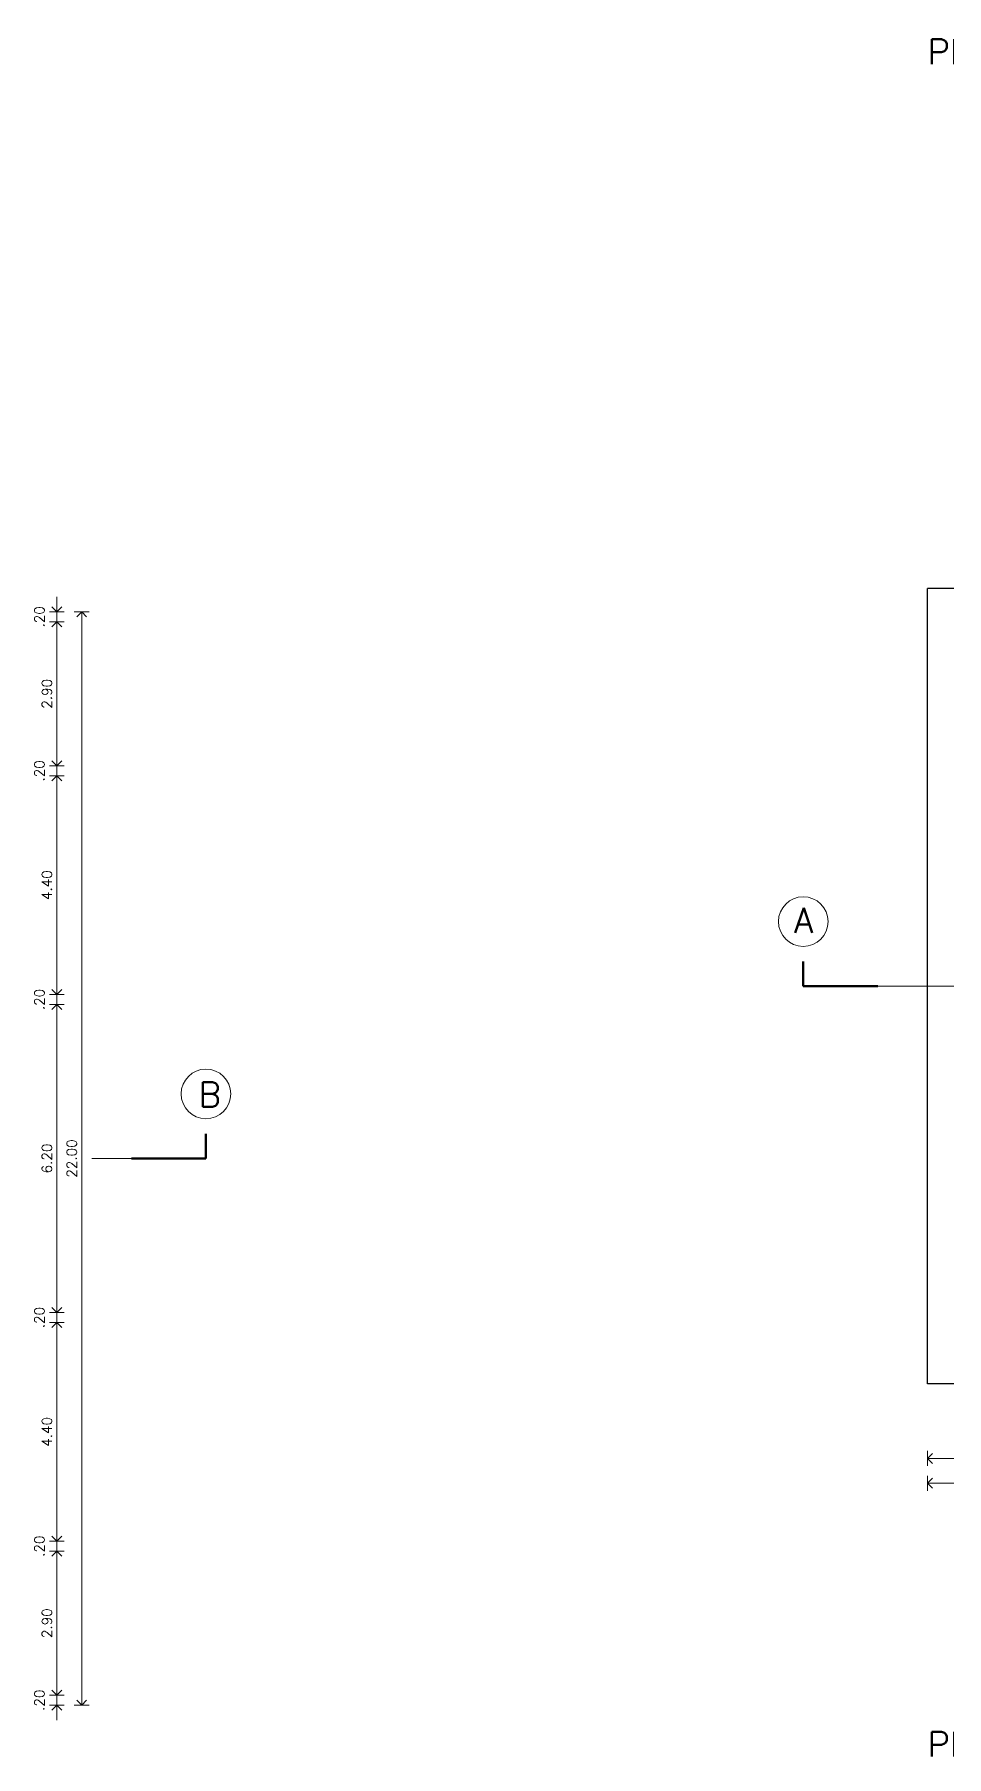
# Model space of a CAD drawing. Extents: x 1018 to 1352, y -109 to 175.
# Drawn here: x 1075.7 to 1094.05, y 105.71 to 140.36 of the extents above; entities that cross this region are included whole.
import ezdxf

# ---------------------------------------------------------------- set-up
doc = ezdxf.new("R2010")
doc.units = 0
doc.header["$LTSCALE"] = 0.5
doc.linetypes.add('CENTER', pattern=[50.8, 31.75, -6.35, 6.35, -6.35])
doc.layers.get('0').update_dxf_attribs({"linetype": 'CONTINUOUS'})
doc.layers.get('Defpoints').update_dxf_attribs({"linetype": 'CONTINUOUS'})
for name, color, linetype, lineweight in [('Acotaciones', 9, 'CONTINUOUS', 9), ('Detalles 01', 8, 'CONTINUOUS', 9), ('Muros vista', 253, 'CONTINUOUS', 25), ('Punta 02', 11, 'CONTINUOUS', 20), ('Punta 05', 52, 'CONTINUOUS', 50)]:
    doc.layers.add(name, color=color, linetype=linetype, lineweight=lineweight)
doc.styles.add('Texto 2 mm', font='simplex.shx', dxfattribs={"height": 0.2})
doc.styles.add('Texto 5 mm', font='simplex.shx', dxfattribs={"height": 0.5})
doc.dimstyles.new('Primera línea', dxfattribs={"dimscale": 0, "dimtxt": 0.2, "dimasz": 0.2, "dimexe": 0.15, "dimexo": 0, "dimgap": 0.1, "dimtad": 1, "dimzin": 4, "dimdsep": 46, "dimtxsty": 'Texto 2 mm', "dimblk": 'OPEN90', "dimcen": 2.5, "dimclrd": 256, "dimclre": 256, "dimclrt": 256, "dimadec": 0, "dimazin": 0, "dimtfac": 1, "dimtmove": 2, "dimatfit": 3, "dimldrblk": 'OPEN90', "dimfxl": 1, "dimtolj": 1, "dimtzin": 0, "dimlwd": -1, "dimlwe": -1, "dimarcsym": 0})
doc.dimstyles.new('Segunda línea', dxfattribs={"dimscale": 0, "dimtxt": 0.2, "dimasz": 0.2, "dimexe": 0.15, "dimexo": 0.5, "dimgap": 0.1, "dimtad": 1, "dimzin": 4, "dimdsep": 46, "dimtxsty": 'Texto 2 mm', "dimblk": 'OPEN90', "dimcen": 2.5, "dimclrd": 256, "dimclre": 256, "dimclrt": 256, "dimadec": 0, "dimazin": 0, "dimtfac": 1, "dimtmove": 2, "dimatfit": 3, "dimldrblk": 'OPEN90', "dimfxl": 1, "dimtolj": 1, "dimtzin": 0, "dimlwd": -1, "dimlwe": -1, "dimarcsym": 0})

# ---------------------------------------------------------------- blocks, each defined once
blk = doc.blocks.new('_Open90')
at = {"color": 0, "linetype": 'ByBlock', "lineweight": -2}
for p, q in [((0, 0), (-1, 0)), ((-0.5, 0.5), (0, 0)), ((0, 0), (-0.5, -0.5))]:
    blk.add_line(p, q, dxfattribs=at)
blk = doc.blocks.new('*D208')
at = {"layer": 'Acotaciones', "transparency": 16777216}
for p, q in [((1075.999, 109.839), (1076.299, 109.839)), ((1076.149, 107.139), (1076.149, 109.639)), ((1075.999, 106.939), (1076.299, 106.939))]:
    blk.add_line(p, q, dxfattribs=at)
at = {"layer": 'Defpoints', "color": 0, "transparency": 16777216}
for p in [(1075.999, 109.839), (1076.149, 109.839), (1075.999, 106.939)]:
    blk.add_point(p, dxfattribs=at)
at = {"layer": 'Acotaciones', "transparency": 16777216, "xscale": 0.2, "yscale": 0.2, "zscale": 0.2}
for p, rotation in [((1076.149, 109.839), 90), ((1076.149, 106.939), 270)]:
    blk.add_blockref('_Open90', p, dxfattribs=dict(at, rotation=rotation))
at = {"layer": 'Acotaciones', "transparency": 16777216, "insert": (1075.949, 108.389), "char_height": 0.2, "attachment_point": 5, "rotation": 90, "style": 'Texto 2 mm'}
blk.add_mtext('\\A1;2.90', dxfattribs=at)
blk = doc.blocks.new('*D209')
at = {"layer": 'Acotaciones', "transparency": 16777216}
for p, q in [((1075.999, 114.439), (1076.299, 114.439)), ((1076.149, 110.239), (1076.149, 114.239)), ((1075.999, 110.039), (1076.299, 110.039))]:
    blk.add_line(p, q, dxfattribs=at)
at = {"layer": 'Defpoints', "color": 0, "transparency": 16777216}
for p in [(1075.999, 114.439), (1076.149, 114.439), (1075.999, 110.039)]:
    blk.add_point(p, dxfattribs=at)
at = {"layer": 'Acotaciones', "transparency": 16777216, "xscale": 0.2, "yscale": 0.2, "zscale": 0.2}
for p, rotation in [((1076.149, 114.439), 90), ((1076.149, 110.039), 270)]:
    blk.add_blockref('_Open90', p, dxfattribs=dict(at, rotation=rotation))
at = {"layer": 'Acotaciones', "transparency": 16777216, "insert": (1075.949, 112.239), "char_height": 0.2, "attachment_point": 5, "rotation": 90, "style": 'Texto 2 mm'}
blk.add_mtext('\\A1;4.40', dxfattribs=at)
blk = doc.blocks.new('*D210')
at = {"layer": 'Acotaciones', "transparency": 16777216}
for p, q in [((1075.999, 120.839), (1076.299, 120.839)), ((1076.149, 114.839), (1076.149, 120.639)), ((1075.999, 114.639), (1076.299, 114.639))]:
    blk.add_line(p, q, dxfattribs=at)
at = {"layer": 'Defpoints', "color": 0, "transparency": 16777216}
for p in [(1075.999, 120.839), (1076.149, 120.839), (1075.999, 114.639)]:
    blk.add_point(p, dxfattribs=at)
at = {"layer": 'Acotaciones', "transparency": 16777216, "xscale": 0.2, "yscale": 0.2, "zscale": 0.2}
for p, rotation in [((1076.149, 120.839), 90), ((1076.149, 114.639), 270)]:
    blk.add_blockref('_Open90', p, dxfattribs=dict(at, rotation=rotation))
at = {"layer": 'Acotaciones', "transparency": 16777216, "insert": (1075.949, 117.739), "char_height": 0.2, "attachment_point": 5, "rotation": 90, "style": 'Texto 2 mm'}
blk.add_mtext('\\A1;6.20', dxfattribs=at)
blk = doc.blocks.new('*D211')
at = {"layer": 'Acotaciones', "transparency": 16777216}
for p, q in [((1075.999, 125.439), (1076.299, 125.439)), ((1076.149, 121.239), (1076.149, 125.239)), ((1075.999, 121.039), (1076.299, 121.039))]:
    blk.add_line(p, q, dxfattribs=at)
at = {"layer": 'Defpoints', "color": 0, "transparency": 16777216}
for p in [(1075.999, 125.439), (1076.149, 125.439), (1075.999, 121.039)]:
    blk.add_point(p, dxfattribs=at)
at = {"layer": 'Acotaciones', "transparency": 16777216, "xscale": 0.2, "yscale": 0.2, "zscale": 0.2}
for p, rotation in [((1076.149, 125.439), 90), ((1076.149, 121.039), 270)]:
    blk.add_blockref('_Open90', p, dxfattribs=dict(at, rotation=rotation))
at = {"layer": 'Acotaciones', "transparency": 16777216, "insert": (1075.949, 123.239), "char_height": 0.2, "attachment_point": 5, "rotation": 90, "style": 'Texto 2 mm'}
blk.add_mtext('\\A1;4.40', dxfattribs=at)
blk = doc.blocks.new('*D212')
at = {"layer": 'Acotaciones', "transparency": 16777216}
for p, q in [((1075.999, 128.539), (1076.299, 128.539)), ((1076.149, 125.839), (1076.149, 128.339)), ((1075.999, 125.639), (1076.299, 125.639))]:
    blk.add_line(p, q, dxfattribs=at)
at = {"layer": 'Defpoints', "color": 0, "transparency": 16777216}
for p in [(1075.999, 128.539), (1076.149, 128.539), (1075.999, 125.639)]:
    blk.add_point(p, dxfattribs=at)
at = {"layer": 'Acotaciones', "transparency": 16777216, "xscale": 0.2, "yscale": 0.2, "zscale": 0.2}
for p, rotation in [((1076.149, 128.539), 90), ((1076.149, 125.639), 270)]:
    blk.add_blockref('_Open90', p, dxfattribs=dict(at, rotation=rotation))
at = {"layer": 'Acotaciones', "transparency": 16777216, "insert": (1075.949, 127.089), "char_height": 0.2, "attachment_point": 5, "rotation": 90, "style": 'Texto 2 mm'}
blk.add_mtext('\\A1;2.90', dxfattribs=at)
blk = doc.blocks.new('*D213')
at = {"layer": 'Acotaciones', "transparency": 16777216}
for p, q in [((1076.499, 128.739), (1076.799, 128.739)), ((1076.649, 106.939), (1076.649, 128.539)), ((1076.499, 106.739), (1076.799, 106.739))]:
    blk.add_line(p, q, dxfattribs=at)
at = {"layer": 'Defpoints', "color": 0, "transparency": 16777216}
for p in [(1075.999, 128.739), (1076.649, 128.739), (1075.999, 106.739)]:
    blk.add_point(p, dxfattribs=at)
at = {"layer": 'Acotaciones', "transparency": 16777216, "xscale": 0.2, "yscale": 0.2, "zscale": 0.2}
for p, rotation in [((1076.649, 128.739), 90), ((1076.649, 106.739), 270)]:
    blk.add_blockref('_Open90', p, dxfattribs=dict(at, rotation=rotation))
at = {"layer": 'Acotaciones', "transparency": 16777216, "insert": (1076.449, 117.739), "char_height": 0.2, "attachment_point": 5, "rotation": 90, "style": 'Texto 2 mm'}
blk.add_mtext('\\A1;22.00', dxfattribs=at)
blk = doc.blocks.new('*D244')
at = {"layer": 'Acotaciones', "transparency": 16777216}
for p, q in [((1093.665, 111.856), (1093.665, 111.556)), ((1093.865, 111.706), (1095.665, 111.706)), ((1095.865, 111.856), (1095.865, 111.556))]:
    blk.add_line(p, q, dxfattribs=at)
at = {"layer": 'Defpoints', "color": 0, "transparency": 16777216}
for p in [(1093.665, 111.856), (1095.865, 111.856), (1095.865, 111.706)]:
    blk.add_point(p, dxfattribs=at)
at = {"layer": 'Acotaciones', "transparency": 16777216, "xscale": 0.2, "yscale": 0.2, "zscale": 0.2, "rotation": 180}
blk.add_blockref('_Open90', (1093.665, 111.706), dxfattribs=at)
at = {"layer": 'Acotaciones', "transparency": 16777216, "xscale": 0.2, "yscale": 0.2, "zscale": 0.2}
blk.add_blockref('_Open90', (1095.865, 111.706), dxfattribs=at)
at = {"layer": 'Acotaciones', "transparency": 16777216, "insert": (1094.765, 111.906), "char_height": 0.2, "attachment_point": 5, "style": 'Texto 2 mm'}
blk.add_mtext('\\A1;2.20', dxfattribs=at)
blk = doc.blocks.new('*D264')
at = {"layer": 'Acotaciones', "transparency": 16777216}
for p, q in [((1093.665, 111.356), (1093.665, 111.056)), ((1129.665, 111.356), (1129.665, 111.056)), ((1093.865, 111.206), (1129.465, 111.206))]:
    blk.add_line(p, q, dxfattribs=at)
at = {"layer": 'Defpoints', "color": 0, "transparency": 16777216}
for p in [(1093.665, 111.856), (1129.665, 111.856), (1129.665, 111.206)]:
    blk.add_point(p, dxfattribs=at)
at = {"layer": 'Acotaciones', "transparency": 16777216, "xscale": 0.2, "yscale": 0.2, "zscale": 0.2, "rotation": 180}
blk.add_blockref('_Open90', (1093.665, 111.206), dxfattribs=at)
at = {"layer": 'Acotaciones', "transparency": 16777216, "xscale": 0.2, "yscale": 0.2, "zscale": 0.2}
blk.add_blockref('_Open90', (1129.665, 111.206), dxfattribs=at)
at = {"layer": 'Acotaciones', "transparency": 16777216, "insert": (1111.665, 111.406), "char_height": 0.2, "attachment_point": 5, "style": 'Texto 2 mm'}
blk.add_mtext('\\A1;36.00', dxfattribs=at)

msp = doc.modelspace()

# ---------------------------------------------------------------- linework, layer by layer
at = {"layer": 'Acotaciones'}
for p, q in [((1076.149, 128.739), (1076.149, 129.039)), ((1075.999, 128.739), (1076.299, 128.739)), ((1076.149, 128.739), (1076.049, 128.839)), ((1076.249, 128.839), (1076.149, 128.739)), ((1076.149, 128.539), (1076.149, 128.739)), ((1076.149, 125.439), (1076.149, 125.639)), ((1076.149, 120.839), (1076.149, 121.039)), ((1076.149, 114.439), (1076.149, 114.639)), ((1076.149, 109.839), (1076.149, 110.039)), ((1075.999, 106.739), (1076.299, 106.739)), ((1076.049, 106.639), (1076.149, 106.739)), ((1076.149, 106.739), (1076.149, 106.939)), ((1076.149, 106.739), (1076.249, 106.639)), ((1076.149, 106.739), (1076.149, 106.439))]:
    msp.add_line(p, q, dxfattribs=at)
at = {"layer": 'Detalles 01', "linetype": 'CENTER', "ltscale": 0.1}
for p, q in [((1092.665, 121.206), (1098.885, 121.206)), ((1076.851, 117.739), (1077.649, 117.739))]:
    msp.add_line(p, q, dxfattribs=at)
at = {"layer": 'Muros vista'}
for p, q in [((1093.665, 113.206), (1093.665, 129.206)), ((1095.865, 129.206), (1093.665, 129.206)), ((1095.865, 113.206), (1093.665, 113.206))]:
    msp.add_line(p, q, dxfattribs=at)
at = {"layer": 'Punta 02'}
for centre in [(1091.165, 122.506), (1079.149, 119.039)]:
    msp.add_circle(centre, 0.5, dxfattribs=at)
at = {"layer": 'Punta 05'}
for p, q in [((1091.165, 121.206), (1091.165, 121.706)), ((1092.665, 121.206), (1091.165, 121.206)), ((1079.149, 117.739), (1079.149, 118.239)), ((1077.649, 117.739), (1079.149, 117.739))]:
    msp.add_line(p, q, dxfattribs=at)

# ---------------------------------------------------------------- texts
at = {"layer": 'Acotaciones', "char_height": 0.2, "attachment_point": 5, "rotation": 90, "style": 'Texto 2 mm'}
for insert in [(1075.799, 128.639), (1075.799, 125.539), (1075.799, 120.939), (1075.799, 114.539), (1075.799, 109.939), (1075.799, 106.839)]:
    msp.add_mtext('\\A1;.20', dxfattribs=dict(at, insert=insert))
at = {"layer": 'Punta 05', "char_height": 0.5, "attachment_point": 1, "style": 'Texto 5 mm'}
for s, insert, width in [('PLANTA PRODUCCION / EXPEDICION - Esc.: 1:100', (1093.665, 140.26), 20.42457), ('A', (1090.98, 122.783), 0.39986), ('B', (1079.001, 119.278), 0.3999), ('PLANTA PRIMER PISO - Esc.: 1:100', (1093.665, 106.206), 14.39076)]:
    msp.add_mtext(s, dxfattribs=dict(at, insert=insert, width=width))

# ---------------------------------------------------------------- dimensions: what is measured, and where the dimension line sits
at = {"layer": 'Acotaciones'}
for base, p1, p2, dimstyle, picture, middle in [((1076.649, 128.739), (1075.999, 106.739), (1075.999, 128.739), 'Segunda línea', '*D213', (1076.449, 117.739)), ((1076.149, 128.539), (1075.999, 125.639), (1075.999, 128.539), 'Primera línea', '*D212', (1075.949, 127.089)), ((1076.149, 125.439), (1075.999, 121.039), (1075.999, 125.439), 'Primera línea', '*D211', (1075.949, 123.239)), ((1076.149, 120.839), (1075.999, 114.639), (1075.999, 120.839), 'Primera línea', '*D210', (1075.949, 117.739)), ((1076.149, 114.439), (1075.999, 110.039), (1075.999, 114.439), 'Primera línea', '*D209', (1075.949, 112.239)), ((1076.149, 109.839), (1075.999, 106.939), (1075.999, 109.839), 'Primera línea', '*D208', (1075.949, 108.389))]:
    dim = msp.add_linear_dim(base=base, p1=p1, p2=p2, angle=90, dimstyle=dimstyle, override={"dimscale": 1}, dxfattribs=at)
    dim.commit()
    dim.dimension.update_dxf_attribs({"geometry": picture, "text_midpoint": middle})
for base, p2, dimstyle, picture, middle in [((1095.865, 111.706), (1095.865, 111.856), 'Primera línea', '*D244', (1094.765, 111.906)), ((1129.665, 111.206), (1129.665, 111.856), 'Segunda línea', '*D264', (1111.665, 111.406))]:
    dim = msp.add_linear_dim(base=base, p1=(1093.665, 111.856), p2=p2, dimstyle=dimstyle, override={"dimscale": 1}, dxfattribs=at)
    dim.commit()
    dim.dimension.update_dxf_attribs({"geometry": picture, "text_midpoint": middle})

doc.saveas('drawing.dxf')
